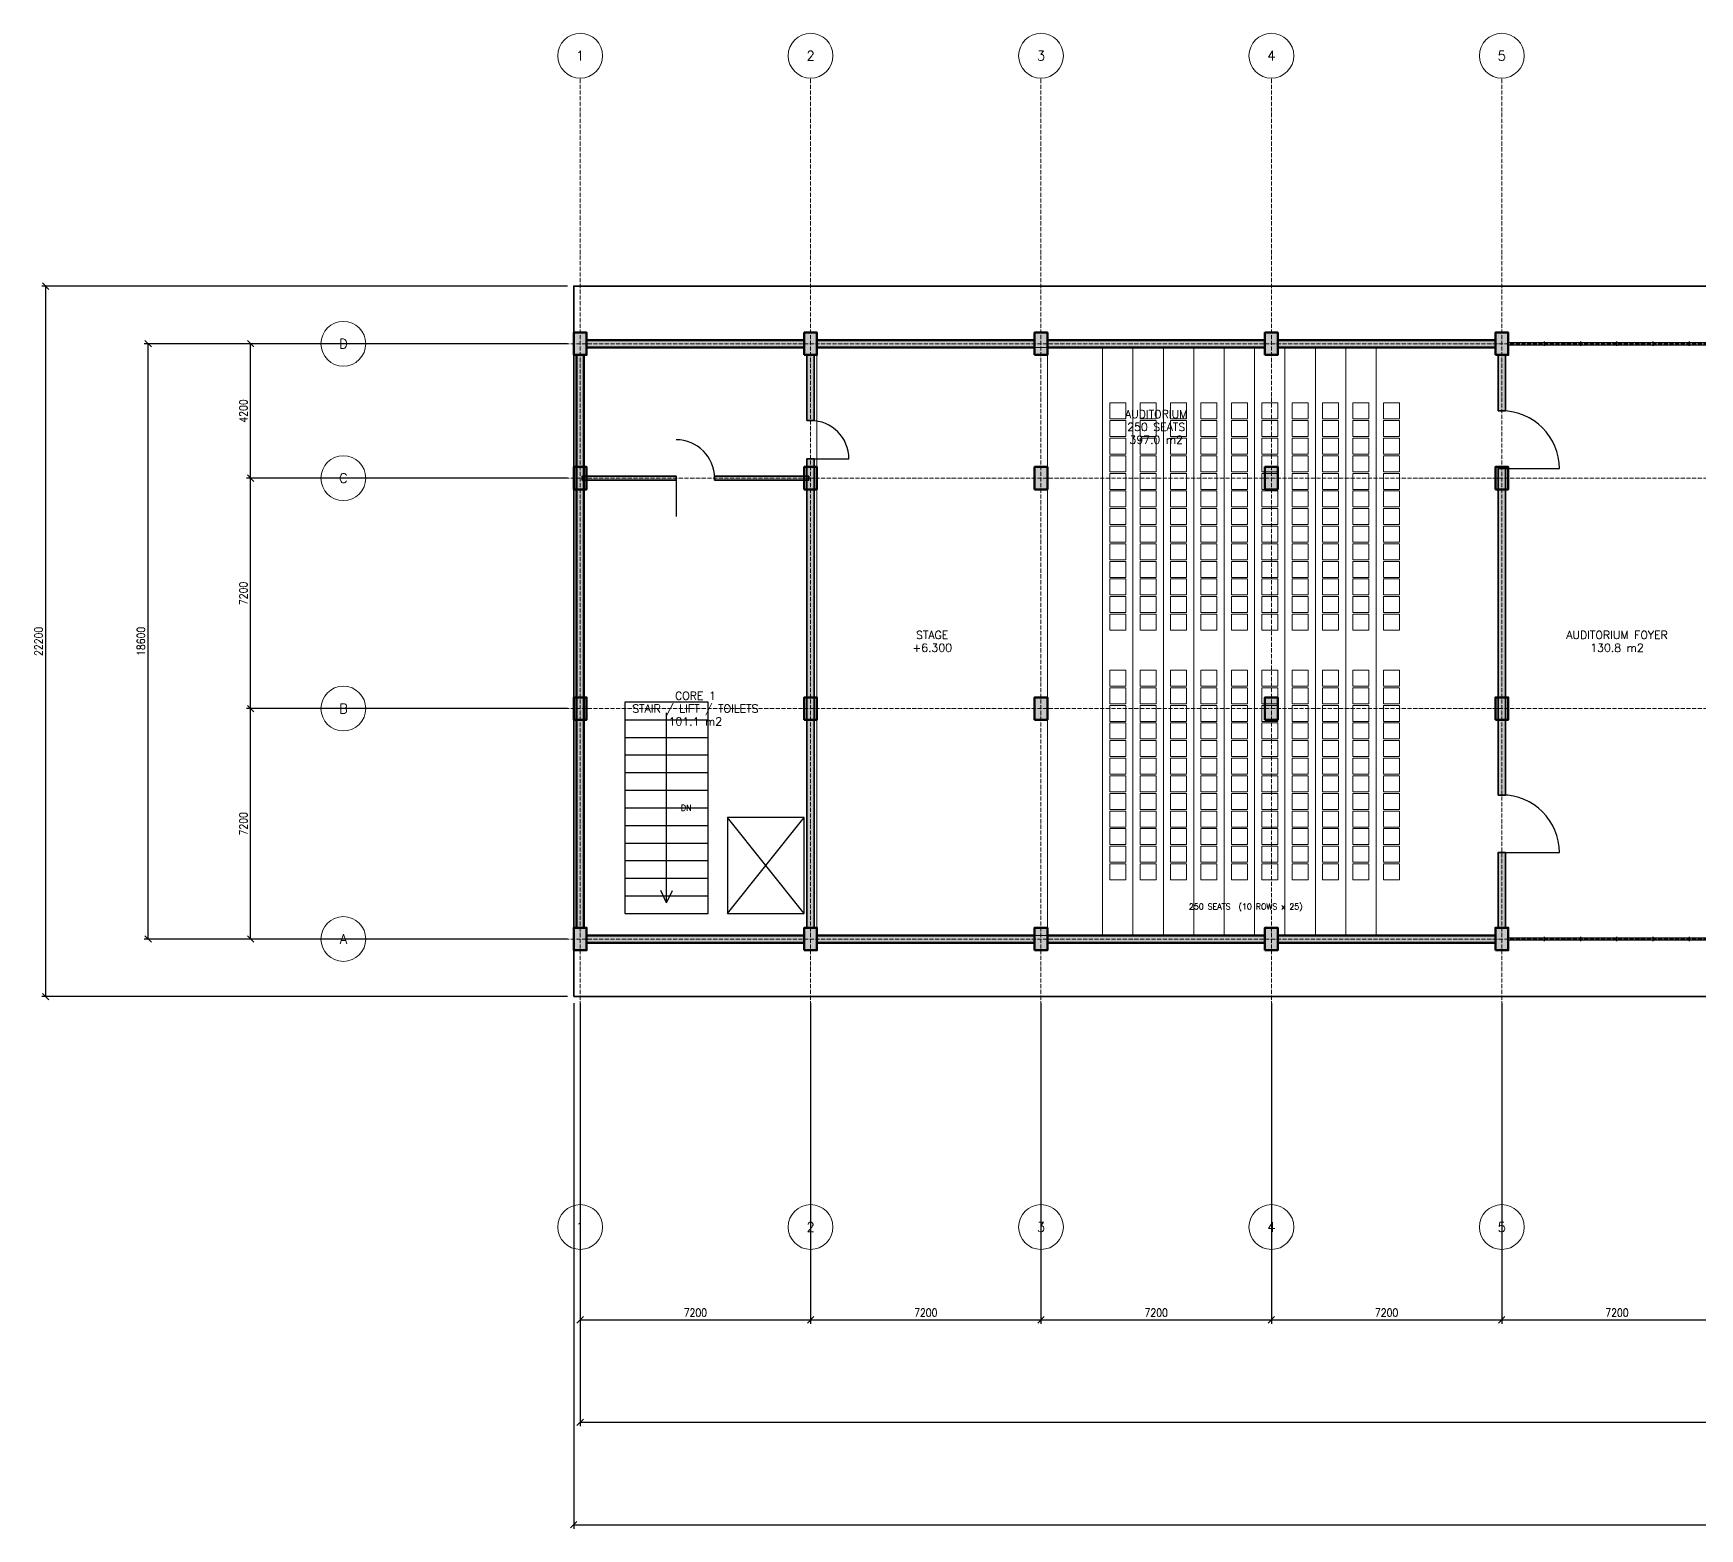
# Model space of a CAD drawing. Header units: millimetres. Extents: x -33945 to 191000, y -348875 to 205218.
# Drawn here: x -17089 to 34984, y -76625 to -29900 of the extents above; entities that cross this region are included whole.
import ezdxf
from ezdxf.enums import TextEntityAlignment as Align

# ---------------------------------------------------------------- set-up
doc = ezdxf.new("R2010")
doc.units = ezdxf.units.MM
doc.header["$LTSCALE"] = 50
doc.linetypes.add('DASHDOT', pattern=[3.556, 2.54, -0.508, 0, -0.508])
for name, color, linetype, lineweight in [('A-ANNO-DIMS', 2, 'Continuous', 13), ('A-ANNO-TEXT', 7, 'Continuous', 18), ('A-DOOR', 2, 'Continuous', 25), ('A-FLOR-LEVL', 6, 'Continuous', 18), ('A-FLOR-STRS', 3, 'Continuous', 25), ('A-FURN-SEAT', 9, 'Continuous', 13), ('A-GLAZ', 4, 'Continuous', 25), ('A-GRID', 8, 'DASHDOT', 13), ('A-GRID-IDEN', 8, 'Continuous', 13), ('A-SLAB-EDGE', 7, 'Continuous', 35), ('A-WALL-EXTR', 7, 'Continuous', 50), ('A-WALL-INTR', 7, 'Continuous', 35), ('A-WALL-PATT', 253, 'Continuous', 9), ('S-COLS', 1, 'Continuous', 50), ('S-COLS-PATT', 254, 'Continuous', 9)]:
    doc.layers.add(name, color=color, linetype=linetype, lineweight=lineweight)
doc.styles.add('AMA-NOTE', font='romans.shx', dxfattribs={"width": 0.85})
doc.styles.add('AMA-TITLE', font='romand.shx', dxfattribs={"width": 0.9})
doc.dimstyles.new('AMA-100', dxfattribs={"dimscale": 100, "dimtxt": 2.5, "dimasz": 2.5, "dimexe": 1.25, "dimexo": 2, "dimgap": 1, "dimtad": 1, "dimdec": 0, "dimtxsty": 'AMA-NOTE', "dimtsz": 1, "dimcen": 2.5, "dimclrd": 8, "dimclre": 8, "dimclrt": 7, "dimazin": 3, "dimtfac": 1, "dimtmove": 0, "dimatfit": 3})

msp = doc.modelspace()

# ---------------------------------------------------------------- hatches: boundary and pattern name
at = {"layer": 'A-WALL-PATT'}
for points in [[(200, -39715), (7000, -39715), (7000, -39485), (200, -39485)], [(7400, -39715), (14200, -39715), (14200, -39485), (7400, -39485)], [(14600, -39715), (21400, -39715), (21400, -39485), (14600, -39485)], [(21800, -39715), (28600, -39715), (28600, -39485), (21800, -39485)], [(-115, -57850), (115, -57850), (115, -39950), (-115, -39950)], [(7085, -42000), (7315, -42000), (7315, -39950), (7085, -39950)], [(28685, -41700), (28915, -41700), (28915, -39950), (28685, -39950)], [(7085, -57850), (7315, -57850), (7315, -43200), (7085, -43200)], [(60, -43860), (3000, -43860), (3000, -43740), (60, -43740)], [(4200, -43860), (7140, -43860), (7140, -43740), (4200, -43740)], [(28685, -53700), (28915, -53700), (28915, -43500), (28685, -43500)], [(28685, -57850), (28915, -57850), (28915, -55500), (28685, -55500)], [(200, -58315), (7000, -58315), (7000, -58085), (200, -58085)], [(7400, -58315), (14200, -58315), (14200, -58085), (7400, -58085)], [(14600, -58315), (21400, -58315), (21400, -58085), (14600, -58085)], [(21800, -58315), (28600, -58315), (28600, -58085), (21800, -58085)]]:
    msp.add_hatch(color=7, dxfattribs=at).paths.add_polyline_path(points)
at = {"layer": 'S-COLS-PATT'}
for points in [[(-200, -39950), (200, -39950), (200, -39250), (-200, -39250)], [(7000, -39950), (7400, -39950), (7400, -39250), (7000, -39250)], [(14200, -39950), (14600, -39950), (14600, -39250), (14200, -39250)], [(21400, -39950), (21800, -39950), (21800, -39250), (21400, -39250)], [(28600, -39950), (29000, -39950), (29000, -39250), (28600, -39250)], [(-200, -44150), (200, -44150), (200, -43450), (-200, -43450)], [(7000, -44150), (7400, -44150), (7400, -43450), (7000, -43450)], [(14200, -44150), (14600, -44150), (14600, -43450), (14200, -43450)], [(21400, -44150), (21800, -44150), (21800, -43450), (21400, -43450)], [(28600, -44150), (29000, -44150), (29000, -43450), (28600, -43450)], [(-200, -51350), (200, -51350), (200, -50650), (-200, -50650)], [(7000, -51350), (7400, -51350), (7400, -50650), (7000, -50650)], [(14200, -51350), (14600, -51350), (14600, -50650), (14200, -50650)], [(21400, -51350), (21800, -51350), (21800, -50650), (21400, -50650)], [(28600, -51350), (29000, -51350), (29000, -50650), (28600, -50650)], [(-200, -58550), (200, -58550), (200, -57850), (-200, -57850)], [(7000, -58550), (7400, -58550), (7400, -57850), (7000, -57850)], [(14200, -58550), (14600, -58550), (14600, -57850), (14200, -57850)], [(21400, -58550), (21800, -58550), (21800, -57850), (21400, -57850)], [(28600, -58550), (29000, -58550), (29000, -57850), (28600, -57850)]]:
    msp.add_hatch(color=7, dxfattribs=at).paths.add_polyline_path(points)

# ---------------------------------------------------------------- linework, layer by layer
at = {"layer": 'A-DOOR'}
for p, q in [((7200, -43200), (8400, -43200)), ((28800, -43500), (30600, -43500)), ((3000, -43800), (3000, -45000)), ((28800, -55500), (30600, -55500))]:
    msp.add_line(p, q, dxfattribs=at)
for centre, radius in [((7200, -43200), 1200), ((28800, -43500), 1800), ((3000, -43800), 1200), ((28800, -55500), 1800)]:
    msp.add_arc(centre, radius, 0, 90, dxfattribs=at)
at = {"layer": 'A-FLOR-LEVL'}
for p, q in [((16325, -58085), (16325, -39715)), ((17275, -58085), (17275, -39715)), ((18225, -58085), (18225, -39715)), ((19175, -58085), (19175, -39715)), ((20125, -58085), (20125, -39715)), ((21075, -58085), (21075, -39715)), ((22025, -58085), (22025, -39715)), ((22975, -58085), (22975, -39715)), ((23925, -58085), (23925, -39715)), ((24875, -58085), (24875, -39715))]:
    msp.add_line(p, q, dxfattribs=at)
msp.add_lwpolyline([(7400, -58085), (14600, -58085), (14600, -39715), (7400, -39715)], close=True, dxfattribs=at)
at = {"layer": 'A-FLOR-STRS'}
for p, q in [((1400, -51350), (4000, -51350)), ((2700, -57070), (2700, -51130)), ((1400, -51900), (4000, -51900)), ((1400, -52450), (4000, -52450)), ((1400, -53000), (4000, -53000)), ((1400, -53550), (4000, -53550)), ((1400, -54100), (4000, -54100)), ((1400, -54650), (4000, -54650)), ((4600, -57400), (7000, -54400)), ((7000, -57400), (4600, -54400)), ((1400, -55200), (4000, -55200)), ((1400, -55750), (4000, -55750)), ((1400, -56300), (4000, -56300)), ((2700, -57070), (2520, -56685)), ((2700, -57070), (2880, -56685)), ((1400, -56850), (4000, -56850))]:
    msp.add_line(p, q, dxfattribs=at)
for points in [[(1400, -57400), (4000, -57400), (4000, -50800), (1400, -50800)], [(4600, -57400), (7000, -57400), (7000, -54400), (4600, -54400)]]:
    msp.add_lwpolyline(points, close=True, dxfattribs=at)
at = {"layer": 'A-FURN-SEAT'}
for points in [[(16550, -41950), (17050, -41950), (17050, -41450), (16550, -41450)], [(17500, -41950), (18000, -41950), (18000, -41450), (17500, -41450)], [(18450, -41950), (18950, -41950), (18950, -41450), (18450, -41450)], [(19400, -41950), (19900, -41950), (19900, -41450), (19400, -41450)], [(20350, -41950), (20850, -41950), (20850, -41450), (20350, -41450)], [(21300, -41950), (21800, -41950), (21800, -41450), (21300, -41450)], [(22250, -41950), (22750, -41950), (22750, -41450), (22250, -41450)], [(23200, -41950), (23700, -41950), (23700, -41450), (23200, -41450)], [(24150, -41950), (24650, -41950), (24650, -41450), (24150, -41450)], [(25100, -41950), (25600, -41950), (25600, -41450), (25100, -41450)], [(16550, -42500), (17050, -42500), (17050, -42000), (16550, -42000)], [(17500, -42500), (18000, -42500), (18000, -42000), (17500, -42000)], [(18450, -42500), (18950, -42500), (18950, -42000), (18450, -42000)], [(19400, -42500), (19900, -42500), (19900, -42000), (19400, -42000)], [(20350, -42500), (20850, -42500), (20850, -42000), (20350, -42000)], [(21300, -42500), (21800, -42500), (21800, -42000), (21300, -42000)], [(22250, -42500), (22750, -42500), (22750, -42000), (22250, -42000)], [(23200, -42500), (23700, -42500), (23700, -42000), (23200, -42000)], [(24150, -42500), (24650, -42500), (24650, -42000), (24150, -42000)], [(25100, -42500), (25600, -42500), (25600, -42000), (25100, -42000)], [(16550, -43050), (17050, -43050), (17050, -42550), (16550, -42550)], [(17500, -43050), (18000, -43050), (18000, -42550), (17500, -42550)], [(18450, -43050), (18950, -43050), (18950, -42550), (18450, -42550)], [(19400, -43050), (19900, -43050), (19900, -42550), (19400, -42550)], [(20350, -43050), (20850, -43050), (20850, -42550), (20350, -42550)], [(21300, -43050), (21800, -43050), (21800, -42550), (21300, -42550)], [(22250, -43050), (22750, -43050), (22750, -42550), (22250, -42550)], [(23200, -43050), (23700, -43050), (23700, -42550), (23200, -42550)], [(24150, -43050), (24650, -43050), (24650, -42550), (24150, -42550)], [(25100, -43050), (25600, -43050), (25600, -42550), (25100, -42550)], [(16550, -43600), (17050, -43600), (17050, -43100), (16550, -43100)], [(17500, -43600), (18000, -43600), (18000, -43100), (17500, -43100)], [(18450, -43600), (18950, -43600), (18950, -43100), (18450, -43100)], [(19400, -43600), (19900, -43600), (19900, -43100), (19400, -43100)], [(20350, -43600), (20850, -43600), (20850, -43100), (20350, -43100)], [(21300, -43600), (21800, -43600), (21800, -43100), (21300, -43100)], [(22250, -43600), (22750, -43600), (22750, -43100), (22250, -43100)], [(23200, -43600), (23700, -43600), (23700, -43100), (23200, -43100)], [(24150, -43600), (24650, -43600), (24650, -43100), (24150, -43100)], [(25100, -43600), (25600, -43600), (25600, -43100), (25100, -43100)], [(16550, -44150), (17050, -44150), (17050, -43650), (16550, -43650)], [(17500, -44150), (18000, -44150), (18000, -43650), (17500, -43650)], [(18450, -44150), (18950, -44150), (18950, -43650), (18450, -43650)], [(19400, -44150), (19900, -44150), (19900, -43650), (19400, -43650)], [(20350, -44150), (20850, -44150), (20850, -43650), (20350, -43650)], [(21300, -44150), (21800, -44150), (21800, -43650), (21300, -43650)], [(22250, -44150), (22750, -44150), (22750, -43650), (22250, -43650)], [(23200, -44150), (23700, -44150), (23700, -43650), (23200, -43650)], [(24150, -44150), (24650, -44150), (24650, -43650), (24150, -43650)], [(25100, -44150), (25600, -44150), (25600, -43650), (25100, -43650)], [(16550, -44700), (17050, -44700), (17050, -44200), (16550, -44200)], [(17500, -44700), (18000, -44700), (18000, -44200), (17500, -44200)], [(18450, -44700), (18950, -44700), (18950, -44200), (18450, -44200)], [(19400, -44700), (19900, -44700), (19900, -44200), (19400, -44200)], [(20350, -44700), (20850, -44700), (20850, -44200), (20350, -44200)], [(21300, -44700), (21800, -44700), (21800, -44200), (21300, -44200)], [(22250, -44700), (22750, -44700), (22750, -44200), (22250, -44200)], [(23200, -44700), (23700, -44700), (23700, -44200), (23200, -44200)], [(24150, -44700), (24650, -44700), (24650, -44200), (24150, -44200)], [(25100, -44700), (25600, -44700), (25600, -44200), (25100, -44200)], [(16550, -45250), (17050, -45250), (17050, -44750), (16550, -44750)], [(17500, -45250), (18000, -45250), (18000, -44750), (17500, -44750)], [(18450, -45250), (18950, -45250), (18950, -44750), (18450, -44750)], [(19400, -45250), (19900, -45250), (19900, -44750), (19400, -44750)], [(20350, -45250), (20850, -45250), (20850, -44750), (20350, -44750)], [(21300, -45250), (21800, -45250), (21800, -44750), (21300, -44750)], [(22250, -45250), (22750, -45250), (22750, -44750), (22250, -44750)], [(23200, -45250), (23700, -45250), (23700, -44750), (23200, -44750)], [(24150, -45250), (24650, -45250), (24650, -44750), (24150, -44750)], [(25100, -45250), (25600, -45250), (25600, -44750), (25100, -44750)], [(16550, -45800), (17050, -45800), (17050, -45300), (16550, -45300)], [(17500, -45800), (18000, -45800), (18000, -45300), (17500, -45300)], [(18450, -45800), (18950, -45800), (18950, -45300), (18450, -45300)], [(19400, -45800), (19900, -45800), (19900, -45300), (19400, -45300)], [(20350, -45800), (20850, -45800), (20850, -45300), (20350, -45300)], [(21300, -45800), (21800, -45800), (21800, -45300), (21300, -45300)], [(22250, -45800), (22750, -45800), (22750, -45300), (22250, -45300)], [(23200, -45800), (23700, -45800), (23700, -45300), (23200, -45300)], [(24150, -45800), (24650, -45800), (24650, -45300), (24150, -45300)], [(25100, -45800), (25600, -45800), (25600, -45300), (25100, -45300)], [(16550, -46350), (17050, -46350), (17050, -45850), (16550, -45850)], [(17500, -46350), (18000, -46350), (18000, -45850), (17500, -45850)], [(18450, -46350), (18950, -46350), (18950, -45850), (18450, -45850)], [(19400, -46350), (19900, -46350), (19900, -45850), (19400, -45850)], [(20350, -46350), (20850, -46350), (20850, -45850), (20350, -45850)], [(21300, -46350), (21800, -46350), (21800, -45850), (21300, -45850)], [(22250, -46350), (22750, -46350), (22750, -45850), (22250, -45850)], [(23200, -46350), (23700, -46350), (23700, -45850), (23200, -45850)], [(24150, -46350), (24650, -46350), (24650, -45850), (24150, -45850)], [(25100, -46350), (25600, -46350), (25600, -45850), (25100, -45850)], [(16550, -46900), (17050, -46900), (17050, -46400), (16550, -46400)], [(17500, -46900), (18000, -46900), (18000, -46400), (17500, -46400)], [(18450, -46900), (18950, -46900), (18950, -46400), (18450, -46400)], [(19400, -46900), (19900, -46900), (19900, -46400), (19400, -46400)], [(20350, -46900), (20850, -46900), (20850, -46400), (20350, -46400)], [(21300, -46900), (21800, -46900), (21800, -46400), (21300, -46400)], [(22250, -46900), (22750, -46900), (22750, -46400), (22250, -46400)], [(23200, -46900), (23700, -46900), (23700, -46400), (23200, -46400)], [(24150, -46900), (24650, -46900), (24650, -46400), (24150, -46400)], [(25100, -46900), (25600, -46900), (25600, -46400), (25100, -46400)], [(16550, -47450), (17050, -47450), (17050, -46950), (16550, -46950)], [(17500, -47450), (18000, -47450), (18000, -46950), (17500, -46950)], [(18450, -47450), (18950, -47450), (18950, -46950), (18450, -46950)], [(19400, -47450), (19900, -47450), (19900, -46950), (19400, -46950)], [(20350, -47450), (20850, -47450), (20850, -46950), (20350, -46950)], [(21300, -47450), (21800, -47450), (21800, -46950), (21300, -46950)], [(22250, -47450), (22750, -47450), (22750, -46950), (22250, -46950)], [(23200, -47450), (23700, -47450), (23700, -46950), (23200, -46950)], [(24150, -47450), (24650, -47450), (24650, -46950), (24150, -46950)], [(25100, -47450), (25600, -47450), (25600, -46950), (25100, -46950)], [(16550, -48000), (17050, -48000), (17050, -47500), (16550, -47500)], [(17500, -48000), (18000, -48000), (18000, -47500), (17500, -47500)], [(18450, -48000), (18950, -48000), (18950, -47500), (18450, -47500)], [(19400, -48000), (19900, -48000), (19900, -47500), (19400, -47500)], [(20350, -48000), (20850, -48000), (20850, -47500), (20350, -47500)], [(21300, -48000), (21800, -48000), (21800, -47500), (21300, -47500)], [(22250, -48000), (22750, -48000), (22750, -47500), (22250, -47500)], [(23200, -48000), (23700, -48000), (23700, -47500), (23200, -47500)], [(24150, -48000), (24650, -48000), (24650, -47500), (24150, -47500)], [(25100, -48000), (25600, -48000), (25600, -47500), (25100, -47500)], [(16550, -48550), (17050, -48550), (17050, -48050), (16550, -48050)], [(17500, -48550), (18000, -48550), (18000, -48050), (17500, -48050)], [(18450, -48550), (18950, -48550), (18950, -48050), (18450, -48050)], [(19400, -48550), (19900, -48550), (19900, -48050), (19400, -48050)], [(20350, -48550), (20850, -48550), (20850, -48050), (20350, -48050)], [(21300, -48550), (21800, -48550), (21800, -48050), (21300, -48050)], [(22250, -48550), (22750, -48550), (22750, -48050), (22250, -48050)], [(23200, -48550), (23700, -48550), (23700, -48050), (23200, -48050)], [(24150, -48550), (24650, -48550), (24650, -48050), (24150, -48050)], [(25100, -48550), (25600, -48550), (25600, -48050), (25100, -48050)], [(16550, -50300), (17050, -50300), (17050, -49800), (16550, -49800)], [(17500, -50300), (18000, -50300), (18000, -49800), (17500, -49800)], [(18450, -50300), (18950, -50300), (18950, -49800), (18450, -49800)], [(19400, -50300), (19900, -50300), (19900, -49800), (19400, -49800)], [(20350, -50300), (20850, -50300), (20850, -49800), (20350, -49800)], [(21300, -50300), (21800, -50300), (21800, -49800), (21300, -49800)], [(22250, -50300), (22750, -50300), (22750, -49800), (22250, -49800)], [(23200, -50300), (23700, -50300), (23700, -49800), (23200, -49800)], [(24150, -50300), (24650, -50300), (24650, -49800), (24150, -49800)], [(25100, -50300), (25600, -50300), (25600, -49800), (25100, -49800)], [(16550, -50850), (17050, -50850), (17050, -50350), (16550, -50350)], [(17500, -50850), (18000, -50850), (18000, -50350), (17500, -50350)], [(18450, -50850), (18950, -50850), (18950, -50350), (18450, -50350)], [(19400, -50850), (19900, -50850), (19900, -50350), (19400, -50350)], [(20350, -50850), (20850, -50850), (20850, -50350), (20350, -50350)], [(21300, -50850), (21800, -50850), (21800, -50350), (21300, -50350)], [(22250, -50850), (22750, -50850), (22750, -50350), (22250, -50350)], [(23200, -50850), (23700, -50850), (23700, -50350), (23200, -50350)], [(24150, -50850), (24650, -50850), (24650, -50350), (24150, -50350)], [(25100, -50850), (25600, -50850), (25600, -50350), (25100, -50350)], [(16550, -51400), (17050, -51400), (17050, -50900), (16550, -50900)], [(17500, -51400), (18000, -51400), (18000, -50900), (17500, -50900)], [(18450, -51400), (18950, -51400), (18950, -50900), (18450, -50900)], [(19400, -51400), (19900, -51400), (19900, -50900), (19400, -50900)], [(20350, -51400), (20850, -51400), (20850, -50900), (20350, -50900)], [(21300, -51400), (21800, -51400), (21800, -50900), (21300, -50900)], [(22250, -51400), (22750, -51400), (22750, -50900), (22250, -50900)], [(23200, -51400), (23700, -51400), (23700, -50900), (23200, -50900)], [(24150, -51400), (24650, -51400), (24650, -50900), (24150, -50900)], [(25100, -51400), (25600, -51400), (25600, -50900), (25100, -50900)], [(16550, -51950), (17050, -51950), (17050, -51450), (16550, -51450)], [(17500, -51950), (18000, -51950), (18000, -51450), (17500, -51450)], [(18450, -51950), (18950, -51950), (18950, -51450), (18450, -51450)], [(19400, -51950), (19900, -51950), (19900, -51450), (19400, -51450)], [(20350, -51950), (20850, -51950), (20850, -51450), (20350, -51450)], [(21300, -51950), (21800, -51950), (21800, -51450), (21300, -51450)], [(22250, -51950), (22750, -51950), (22750, -51450), (22250, -51450)], [(23200, -51950), (23700, -51950), (23700, -51450), (23200, -51450)], [(24150, -51950), (24650, -51950), (24650, -51450), (24150, -51450)], [(25100, -51950), (25600, -51950), (25600, -51450), (25100, -51450)], [(16550, -52500), (17050, -52500), (17050, -52000), (16550, -52000)], [(17500, -52500), (18000, -52500), (18000, -52000), (17500, -52000)], [(18450, -52500), (18950, -52500), (18950, -52000), (18450, -52000)], [(19400, -52500), (19900, -52500), (19900, -52000), (19400, -52000)], [(20350, -52500), (20850, -52500), (20850, -52000), (20350, -52000)], [(21300, -52500), (21800, -52500), (21800, -52000), (21300, -52000)], [(22250, -52500), (22750, -52500), (22750, -52000), (22250, -52000)], [(23200, -52500), (23700, -52500), (23700, -52000), (23200, -52000)], [(24150, -52500), (24650, -52500), (24650, -52000), (24150, -52000)], [(25100, -52500), (25600, -52500), (25600, -52000), (25100, -52000)], [(16550, -53050), (17050, -53050), (17050, -52550), (16550, -52550)], [(17500, -53050), (18000, -53050), (18000, -52550), (17500, -52550)], [(18450, -53050), (18950, -53050), (18950, -52550), (18450, -52550)], [(19400, -53050), (19900, -53050), (19900, -52550), (19400, -52550)], [(20350, -53050), (20850, -53050), (20850, -52550), (20350, -52550)], [(21300, -53050), (21800, -53050), (21800, -52550), (21300, -52550)], [(22250, -53050), (22750, -53050), (22750, -52550), (22250, -52550)], [(23200, -53050), (23700, -53050), (23700, -52550), (23200, -52550)], [(24150, -53050), (24650, -53050), (24650, -52550), (24150, -52550)], [(25100, -53050), (25600, -53050), (25600, -52550), (25100, -52550)], [(16550, -53600), (17050, -53600), (17050, -53100), (16550, -53100)], [(17500, -53600), (18000, -53600), (18000, -53100), (17500, -53100)], [(18450, -53600), (18950, -53600), (18950, -53100), (18450, -53100)], [(19400, -53600), (19900, -53600), (19900, -53100), (19400, -53100)], [(20350, -53600), (20850, -53600), (20850, -53100), (20350, -53100)], [(21300, -53600), (21800, -53600), (21800, -53100), (21300, -53100)], [(22250, -53600), (22750, -53600), (22750, -53100), (22250, -53100)], [(23200, -53600), (23700, -53600), (23700, -53100), (23200, -53100)], [(24150, -53600), (24650, -53600), (24650, -53100), (24150, -53100)], [(25100, -53600), (25600, -53600), (25600, -53100), (25100, -53100)], [(16550, -54150), (17050, -54150), (17050, -53650), (16550, -53650)], [(17500, -54150), (18000, -54150), (18000, -53650), (17500, -53650)], [(18450, -54150), (18950, -54150), (18950, -53650), (18450, -53650)], [(19400, -54150), (19900, -54150), (19900, -53650), (19400, -53650)], [(20350, -54150), (20850, -54150), (20850, -53650), (20350, -53650)], [(21300, -54150), (21800, -54150), (21800, -53650), (21300, -53650)], [(22250, -54150), (22750, -54150), (22750, -53650), (22250, -53650)], [(23200, -54150), (23700, -54150), (23700, -53650), (23200, -53650)], [(24150, -54150), (24650, -54150), (24650, -53650), (24150, -53650)], [(25100, -54150), (25600, -54150), (25600, -53650), (25100, -53650)], [(16550, -54700), (17050, -54700), (17050, -54200), (16550, -54200)], [(17500, -54700), (18000, -54700), (18000, -54200), (17500, -54200)], [(18450, -54700), (18950, -54700), (18950, -54200), (18450, -54200)], [(19400, -54700), (19900, -54700), (19900, -54200), (19400, -54200)], [(20350, -54700), (20850, -54700), (20850, -54200), (20350, -54200)], [(21300, -54700), (21800, -54700), (21800, -54200), (21300, -54200)], [(22250, -54700), (22750, -54700), (22750, -54200), (22250, -54200)], [(23200, -54700), (23700, -54700), (23700, -54200), (23200, -54200)], [(24150, -54700), (24650, -54700), (24650, -54200), (24150, -54200)], [(25100, -54700), (25600, -54700), (25600, -54200), (25100, -54200)], [(16550, -55250), (17050, -55250), (17050, -54750), (16550, -54750)], [(17500, -55250), (18000, -55250), (18000, -54750), (17500, -54750)], [(18450, -55250), (18950, -55250), (18950, -54750), (18450, -54750)], [(19400, -55250), (19900, -55250), (19900, -54750), (19400, -54750)], [(20350, -55250), (20850, -55250), (20850, -54750), (20350, -54750)], [(21300, -55250), (21800, -55250), (21800, -54750), (21300, -54750)], [(22250, -55250), (22750, -55250), (22750, -54750), (22250, -54750)], [(23200, -55250), (23700, -55250), (23700, -54750), (23200, -54750)], [(24150, -55250), (24650, -55250), (24650, -54750), (24150, -54750)], [(25100, -55250), (25600, -55250), (25600, -54750), (25100, -54750)], [(16550, -55800), (17050, -55800), (17050, -55300), (16550, -55300)], [(17500, -55800), (18000, -55800), (18000, -55300), (17500, -55300)], [(18450, -55800), (18950, -55800), (18950, -55300), (18450, -55300)], [(19400, -55800), (19900, -55800), (19900, -55300), (19400, -55300)], [(20350, -55800), (20850, -55800), (20850, -55300), (20350, -55300)], [(21300, -55800), (21800, -55800), (21800, -55300), (21300, -55300)], [(22250, -55800), (22750, -55800), (22750, -55300), (22250, -55300)], [(23200, -55800), (23700, -55800), (23700, -55300), (23200, -55300)], [(24150, -55800), (24650, -55800), (24650, -55300), (24150, -55300)], [(25100, -55800), (25600, -55800), (25600, -55300), (25100, -55300)], [(16550, -56350), (17050, -56350), (17050, -55850), (16550, -55850)], [(17500, -56350), (18000, -56350), (18000, -55850), (17500, -55850)], [(18450, -56350), (18950, -56350), (18950, -55850), (18450, -55850)], [(19400, -56350), (19900, -56350), (19900, -55850), (19400, -55850)], [(20350, -56350), (20850, -56350), (20850, -55850), (20350, -55850)], [(21300, -56350), (21800, -56350), (21800, -55850), (21300, -55850)], [(22250, -56350), (22750, -56350), (22750, -55850), (22250, -55850)], [(23200, -56350), (23700, -56350), (23700, -55850), (23200, -55850)], [(24150, -56350), (24650, -56350), (24650, -55850), (24150, -55850)], [(25100, -56350), (25600, -56350), (25600, -55850), (25100, -55850)]]:
    msp.add_lwpolyline(points, close=True, dxfattribs=at)
at = {"layer": 'A-GLAZ'}
for p, q in [((30133, -39670), (30133, -39530)), ((31267, -39670), (31267, -39530)), ((32400, -39670), (32400, -39530)), ((33533, -39670), (33533, -39530)), ((34667, -39670), (34667, -39530)), ((30133, -58270), (30133, -58130)), ((31267, -58270), (31267, -58130)), ((32400, -58270), (32400, -58130)), ((33533, -58270), (33533, -58130)), ((34667, -58270), (34667, -58130))]:
    msp.add_line(p, q, dxfattribs=at)
for points in [[(29000, -39630), (35800, -39630), (35800, -39570), (29000, -39570)], [(29000, -58230), (35800, -58230), (35800, -58170), (29000, -58170)]]:
    msp.add_lwpolyline(points, close=True, dxfattribs=at)
at = {"layer": 'A-GRID'}
for p, q in [((0, -66500), (0, -31300)), ((7200, -66500), (7200, -31300)), ((14400, -66500), (14400, -31300)), ((21600, -66500), (21600, -31300)), ((28800, -66500), (28800, -31300)), ((-6700, -39600), (100300, -39600)), ((-6700, -43800), (100300, -43800)), ((-6700, -51000), (100300, -51000)), ((-6700, -58200), (100300, -58200))]:
    msp.add_line(p, q, dxfattribs=at)
at = {"layer": 'A-GRID-IDEN'}
for centre in [(0, -30600), (7200, -30600), (14400, -30600), (21600, -30600), (28800, -30600), (-7400, -39600), (-7400, -43800), (-7400, -51000), (-7400, -58200), (0, -67200), (7200, -67200), (14400, -67200), (21600, -67200), (28800, -67200)]:
    msp.add_circle(centre, 700, dxfattribs=at)
at = {"layer": 'A-SLAB-EDGE'}
msp.add_lwpolyline([(-200, -60000), (93800, -60000), (93800, -37800), (-200, -37800)], close=True, dxfattribs=at)
at = {"layer": 'A-WALL-EXTR'}
for points in [[(200, -39715), (7000, -39715), (7000, -39485), (200, -39485)], [(7400, -39715), (14200, -39715), (14200, -39485), (7400, -39485)], [(14600, -39715), (21400, -39715), (21400, -39485), (14600, -39485)], [(21800, -39715), (28600, -39715), (28600, -39485), (21800, -39485)], [(-115, -57850), (115, -57850), (115, -39950), (-115, -39950)], [(200, -58315), (7000, -58315), (7000, -58085), (200, -58085)], [(7400, -58315), (14200, -58315), (14200, -58085), (7400, -58085)], [(14600, -58315), (21400, -58315), (21400, -58085), (14600, -58085)], [(21800, -58315), (28600, -58315), (28600, -58085), (21800, -58085)]]:
    msp.add_lwpolyline(points, close=True, dxfattribs=at)
at = {"layer": 'A-WALL-INTR'}
for points in [[(7085, -42000), (7315, -42000), (7315, -39950), (7085, -39950)], [(28685, -41700), (28915, -41700), (28915, -39950), (28685, -39950)], [(7085, -57850), (7315, -57850), (7315, -43200), (7085, -43200)], [(60, -43860), (3000, -43860), (3000, -43740), (60, -43740)], [(4200, -43860), (7140, -43860), (7140, -43740), (4200, -43740)], [(28685, -53700), (28915, -53700), (28915, -43500), (28685, -43500)], [(28685, -57850), (28915, -57850), (28915, -55500), (28685, -55500)]]:
    msp.add_lwpolyline(points, close=True, dxfattribs=at)
at = {"layer": 'S-COLS'}
for points in [[(-200, -39950), (200, -39950), (200, -39250), (-200, -39250)], [(7000, -39950), (7400, -39950), (7400, -39250), (7000, -39250)], [(14200, -39950), (14600, -39950), (14600, -39250), (14200, -39250)], [(21400, -39950), (21800, -39950), (21800, -39250), (21400, -39250)], [(28600, -39950), (29000, -39950), (29000, -39250), (28600, -39250)], [(-200, -44150), (200, -44150), (200, -43450), (-200, -43450)], [(7000, -44150), (7400, -44150), (7400, -43450), (7000, -43450)], [(14200, -44150), (14600, -44150), (14600, -43450), (14200, -43450)], [(21400, -44150), (21800, -44150), (21800, -43450), (21400, -43450)], [(28600, -44150), (29000, -44150), (29000, -43450), (28600, -43450)], [(-200, -51350), (200, -51350), (200, -50650), (-200, -50650)], [(7000, -51350), (7400, -51350), (7400, -50650), (7000, -50650)], [(14200, -51350), (14600, -51350), (14600, -50650), (14200, -50650)], [(21400, -51350), (21800, -51350), (21800, -50650), (21400, -50650)], [(28600, -51350), (29000, -51350), (29000, -50650), (28600, -50650)], [(-200, -58550), (200, -58550), (200, -57850), (-200, -57850)], [(7000, -58550), (7400, -58550), (7400, -57850), (7000, -57850)], [(14200, -58550), (14600, -58550), (14600, -57850), (14200, -57850)], [(21400, -58550), (21800, -58550), (21800, -57850), (21400, -57850)], [(28600, -58550), (29000, -58550), (29000, -57850), (28600, -57850)]]:
    msp.add_lwpolyline(points, close=True, dxfattribs=at)

# ---------------------------------------------------------------- texts
at = {"layer": 'A-ANNO-TEXT', "style": 'AMA-NOTE'}
for s, height, p in [('AUDITORIUM', 250, (18000, -41800)), ('250 SEATS', 250, (18000, -42200)), ('397.0 m2', 250, (18000, -42600)), ('STAGE', 250, (11000, -48700)), ('AUDITORIUM FOYER', 250, (32400, -48700)), ('+6.300', 250, (11000, -49100)), ('130.8 m2', 250, (32400, -49100)), ('CORE 1', 250, (3600, -50600)), ('STAIR / LIFT / TOILETS', 250, (3600, -51000)), ('101.1 m2', 250, (3600, -51400)), ('250 SEATS  (10 ROWS x 25)', 180, (20800, -57185))]:
    msp.add_text(s, height=height, dxfattribs=at).set_placement(p, align=Align.MIDDLE_CENTER)
msp.add_text('DN', height=180, dxfattribs=at).set_placement((3150, -54100), align=Align.MIDDLE_LEFT)
at = {"layer": 'A-GRID-IDEN', "style": 'AMA-TITLE'}
for s, p in [('1', (0, -30600)), ('2', (7200, -30600)), ('3', (14400, -30600)), ('4', (21600, -30600)), ('5', (28800, -30600)), ('D', (-7400, -39600)), ('C', (-7400, -43800)), ('B', (-7400, -51000)), ('A', (-7400, -58200)), ('1', (0, -67200)), ('2', (7200, -67200)), ('3', (14400, -67200)), ('4', (21600, -67200)), ('5', (28800, -67200))]:
    msp.add_text(s, height=300, dxfattribs=at).set_placement(p, align=Align.MIDDLE_CENTER)

# ---------------------------------------------------------------- dimensions: what is measured, and where the dimension line sits
at = {"layer": 'A-ANNO-DIMS'}
for base, p1, p2 in [((-16700, -60000), (-200, -60000), (-200, -37800)), ((-13500, -58200), (-200, -58200), (-200, -39600)), ((-10300, -43800), (-200, -43800), (-200, -39600)), ((-10300, -51000), (-200, -51000), (-200, -43800)), ((-10300, -58200), (-200, -58200), (-200, -51000))]:
    msp.add_linear_dim(base=base, p1=p1, p2=p2, angle=90, dimstyle='AMA-100', dxfattribs=at).render()
for base, p1, p2 in [((-200, -76500), (-200, -60000), (93800, -60000)), ((0, -70100), (0, -60000), (7200, -60000)), ((0, -73300), (0, -60000), (93600, -60000)), ((7200, -70100), (7200, -60000), (14400, -60000)), ((14400, -70100), (14400, -60000), (21600, -60000)), ((21600, -70100), (21600, -60000), (28800, -60000)), ((28800, -70100), (28800, -60000), (36000, -60000))]:
    msp.add_linear_dim(base=base, p1=p1, p2=p2, dimstyle='AMA-100', dxfattribs=at).render()

doc.saveas('drawing.dxf')
